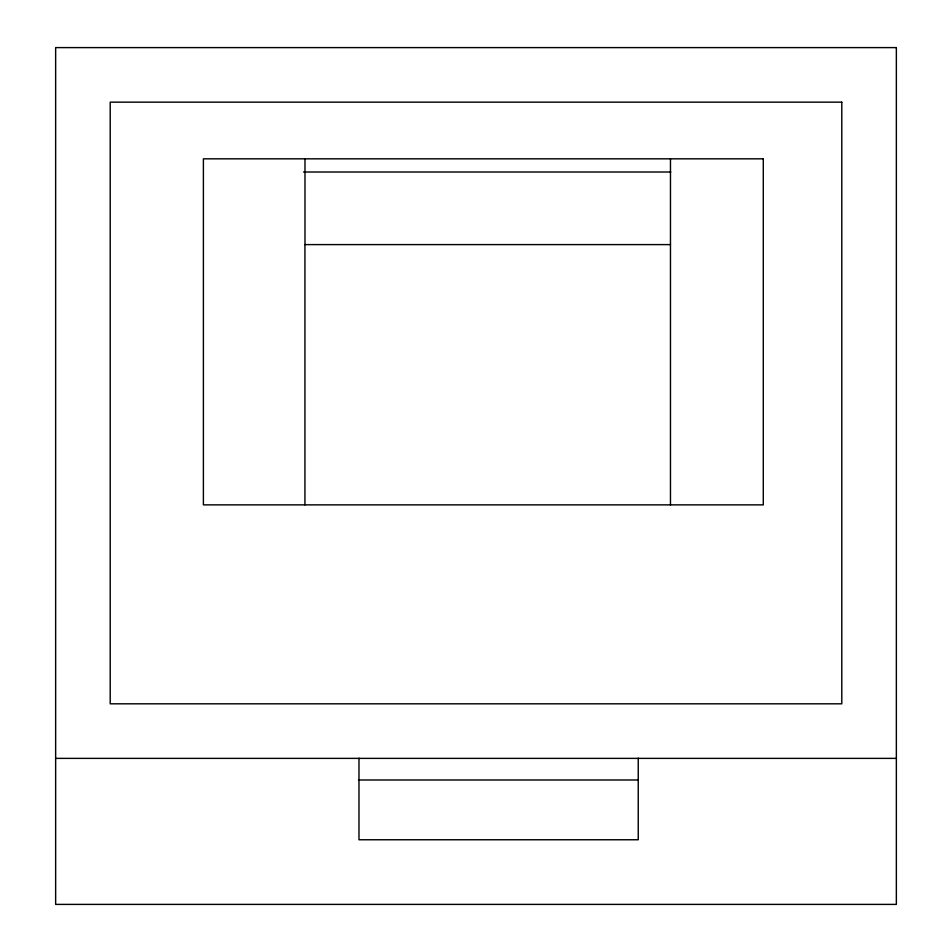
<?xml version="1.0" encoding="UTF-8"?>
<svg xmlns="http://www.w3.org/2000/svg" width="952" height="952" viewBox="0 0 952 952"><rect width="100%" height="100%" fill="white"/><g stroke="black" fill="none" stroke-linecap="round" stroke-linejoin="round"><path stroke-width="1.43" d="M303.486 172.014L670.815 172.014M304.938 504.869L304.938 244.605L670.47 244.605M55.644 758.375L896.356 758.375M358.511 779.986L638.102 779.986M670.47 158.829L670.47 504.869M638.245 758.137L638.245 839.759L358.975 839.759L358.975 758.137M304.985 158.829L304.985 244.605M896.356 47.6L55.644 47.6L55.644 904.4L896.356 904.4L896.356 47.6M841.794 102.161L110.206 102.161L110.206 703.814L841.794 703.814L841.794 102.161M763.29 158.829L203.395 158.829L203.395 504.869L763.29 504.869L763.29 158.829"/></g></svg>
